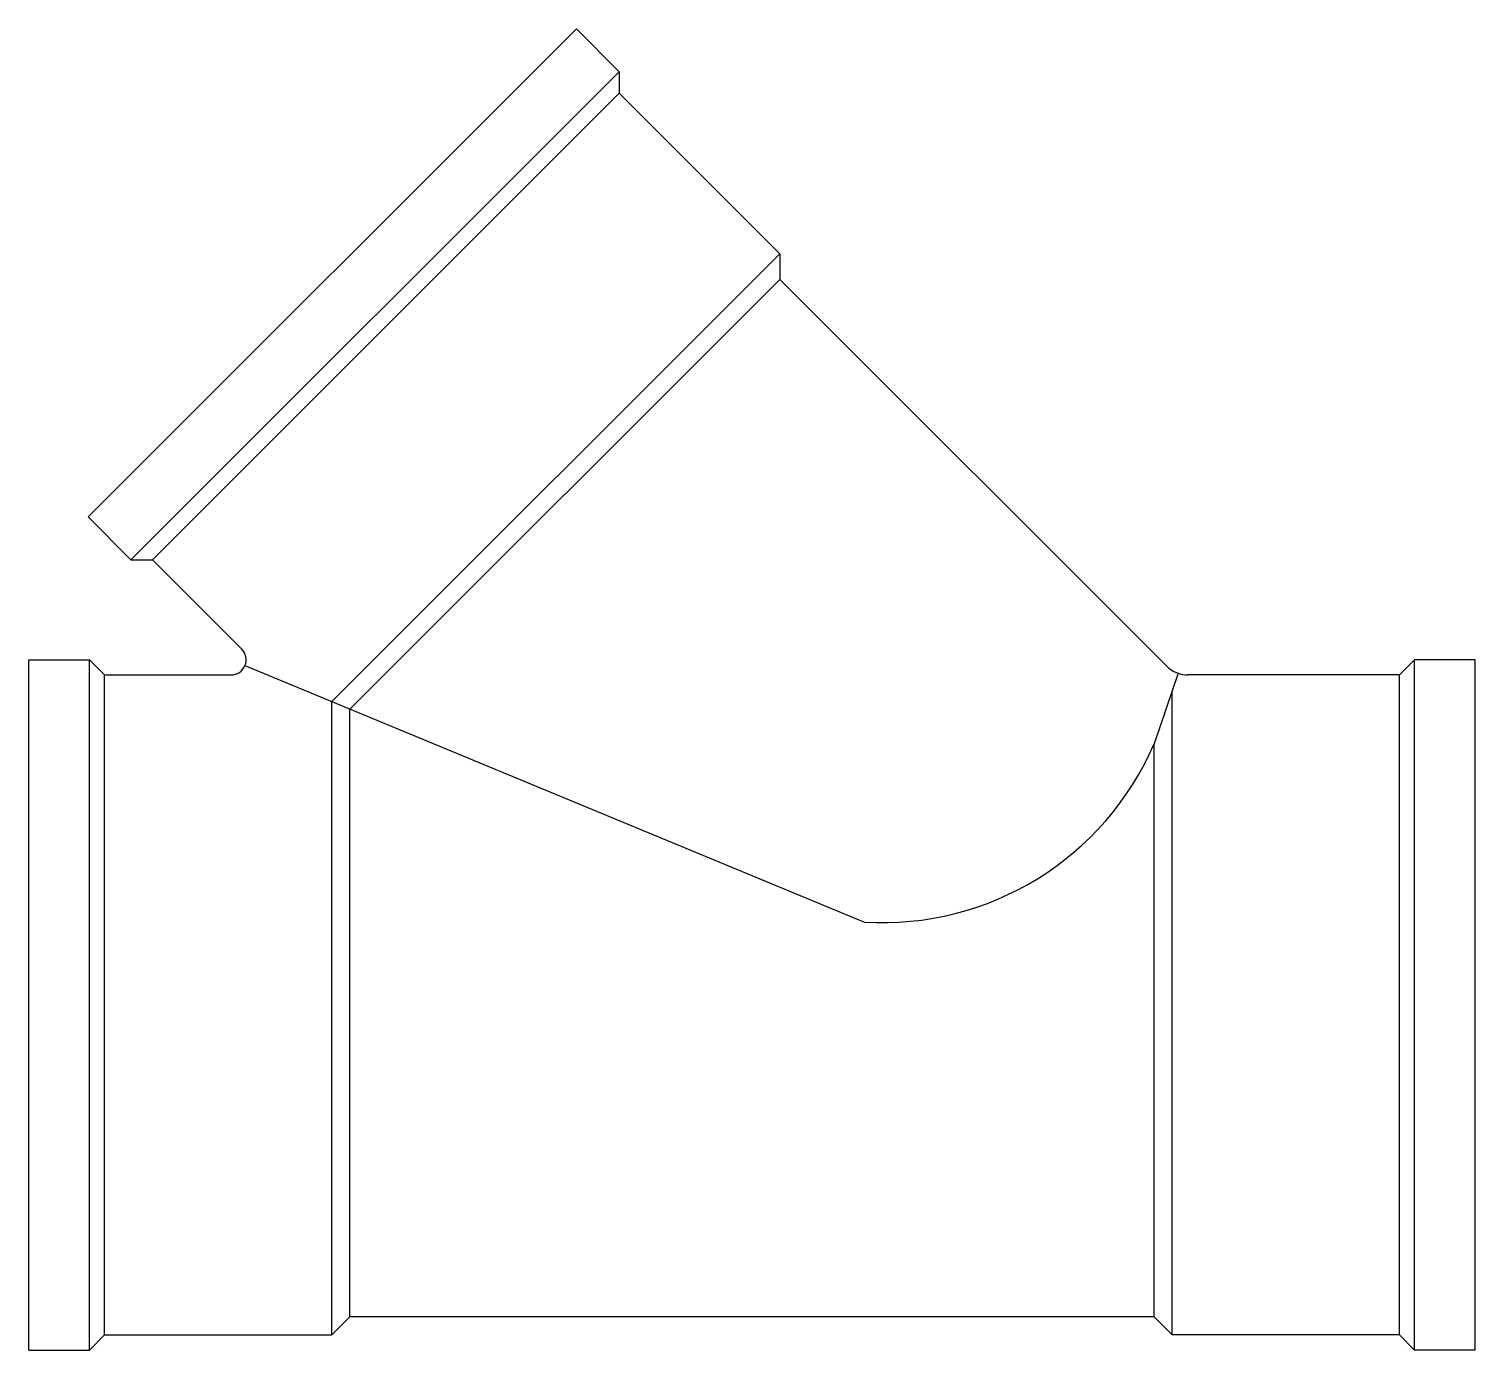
# Model space of a CAD drawing. Header units: millimetres. Extents: x -0.0734 to 0.0221, y -0.0223 to 0.065.
import ezdxf

# ---------------------------------------------------------------- set-up
doc = ezdxf.new("R2010")
doc.units = ezdxf.units.MM

msp = doc.modelspace()

# ---------------------------------------------------------------- linework, layer by layer
for p, q in [((-0.037228, 0.064982), (-0.069472, 0.032738)), ((-0.037228, 0.064982), (-0.0344, 0.062153)), ((-0.0344, 0.062153), (-0.066644, 0.029909)), ((-0.0344, 0.062153), (-0.0344, 0.060739)), ((-0.0344, 0.060739), (-0.06523, 0.029909)), ((-0.0344, 0.060739), (-0.023793, 0.050133)), ((-0.023793, 0.050133), (-0.053381, 0.020545)), ((-0.023793, 0.050133), (-0.023793, 0.048436)), ((-0.023793, 0.048436), (-0.052181, 0.020048)), ((-0.023793, 0.048436), (0.001754, 0.022889)), ((-0.069472, 0.032738), (-0.066644, 0.029909)), ((-0.066644, 0.029909), (-0.06523, 0.029909)), ((-0.06523, 0.029909), (-0.05933, 0.02401)), ((-0.073381, 0.023303), (-0.069381, 0.023303)), ((-0.073381, -0.022297), (-0.073381, 0.023303)), ((-0.069381, 0.023303), (-0.068381, 0.022303)), ((-0.069381, -0.022297), (-0.069381, 0.023303)), ((-0.059113, 0.02292), (-0.018203, 0.005974)), ((0.018119, 0.023303), (0.017119, 0.022303)), ((0.022119, 0.023303), (0.018119, 0.023303)), ((0.018119, -0.022297), (0.018119, 0.023303)), ((0.022119, -0.022297), (0.022119, 0.023303)), ((-0.068381, 0.022303), (-0.060037, 0.022303)), ((-0.068381, -0.021297), (-0.068381, 0.022303)), ((0.002519, 0.022411), (0.000919, 0.017746)), ((0.017119, 0.022303), (0.003168, 0.022303)), ((0.017119, -0.021297), (0.017119, 0.022303)), ((0.002119, -0.021297), (0.002119, 0.021245)), ((-0.053381, -0.021297), (-0.053381, 0.020545)), ((-0.052181, -0.020097), (-0.052181, 0.020048)), ((0.000919, -0.020097), (0.000919, 0.017746)), ((-0.053381, -0.021297), (-0.052181, -0.020097)), ((0.000919, -0.020097), (-0.052181, -0.020097)), ((0.002119, -0.021297), (0.000919, -0.020097)), ((-0.069381, -0.022297), (-0.068381, -0.021297)), ((-0.068381, -0.021297), (-0.053381, -0.021297)), ((0.017119, -0.021297), (0.002119, -0.021297)), ((0.018119, -0.022297), (0.017119, -0.021297)), ((-0.073381, -0.022297), (-0.069381, -0.022297)), ((0.022119, -0.022297), (0.018119, -0.022297))]:
    msp.add_line(p, q)
for centre, radius, start, end in [((-0.060037, 0.023303), 0.001, 270, 45), ((0.003168, 0.024303), 0.002, 225, 270), ((-0.01703, 0.025487), 0.019548, 266.56054, 336.66995)]:
    msp.add_arc(centre, radius, start, end)

doc.saveas('drawing.dxf')
